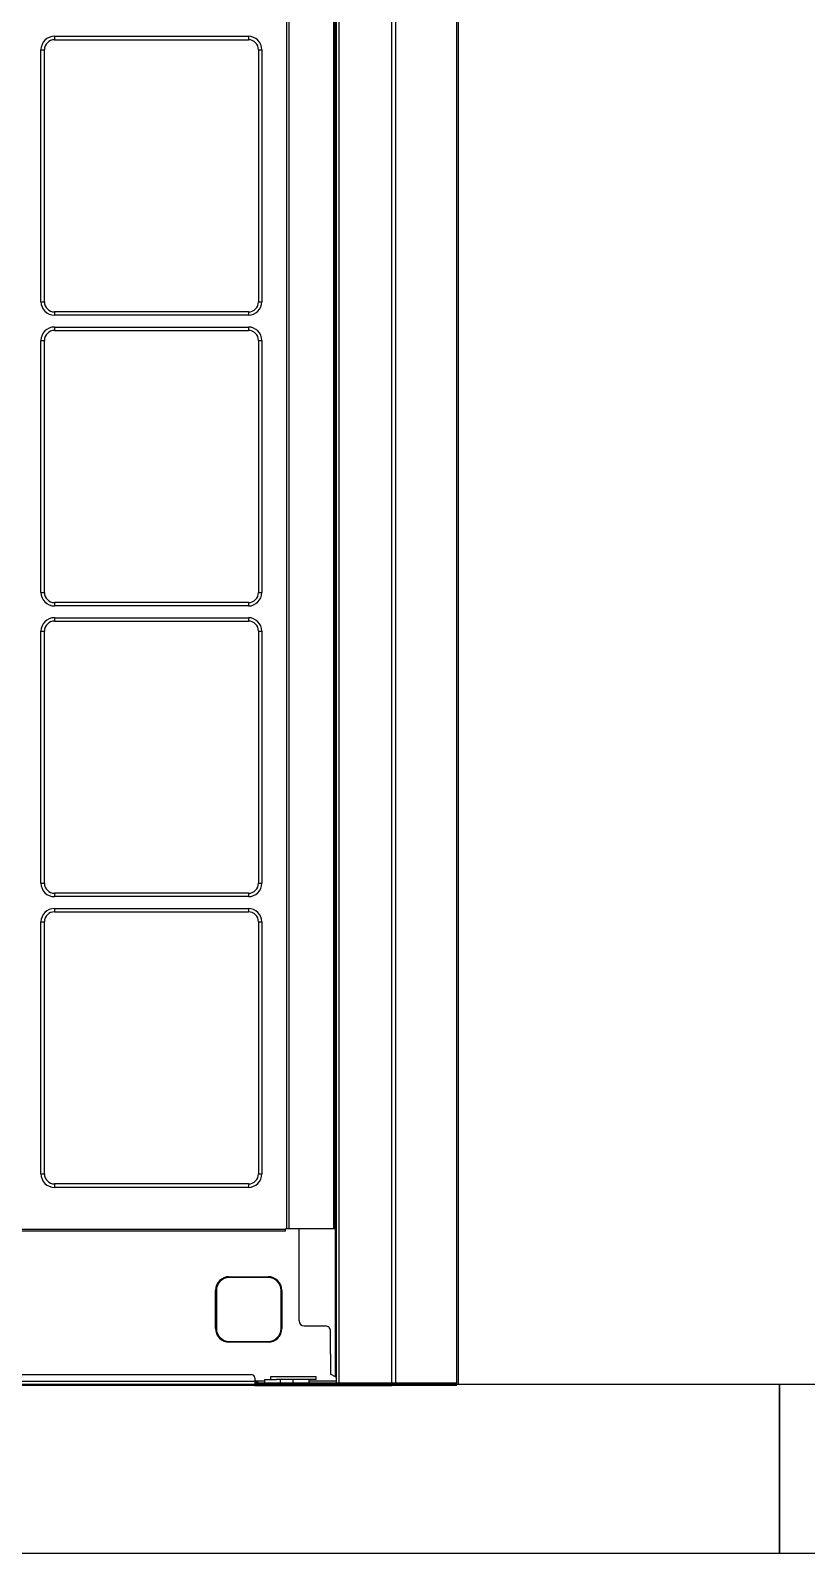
# Model space of a CAD drawing. Header units: millimetres. Extents: x 10547 to 11305, y 9897 to 10391.
# Drawn here: x 10970.46 to 10973.88, y 10149.35 to 10156.05 of the extents above; entities that cross this region are included whole.
import ezdxf

# ---------------------------------------------------------------- set-up
doc = ezdxf.new("R2010")
doc.units = ezdxf.units.MM
doc.layers.add('LG-AIRCON', color=240, linetype='Continuous')
doc.layers.add('에어컨', color=15, linetype='Continuous')

# ---------------------------------------------------------------- blocks, each defined once
blk = doc.blocks.new('NEWUXC-1')
at = {"layer": 'LG-AIRCON', "color": 0}
for p, q in [((718.7, 92.7), (718.7, 1724.6)), ((720, 1724.6), (720, 92.7)), ((746.5, 92.7), (746.5, 1724.6)), ((747, 1724.6), (747, 92.7)), ((748, 1.61), (748, 1724.6)), ((749.5, 1724.6), (749.5, 1.61)), ((747.5, 293.2), (747.5, 1432.2)), ((581.5, 797.2), (696, 797.2)), ((581.5, 797.2), (581.5, 795.2)), ((581.5, 795.2), (696, 795.2)), ((696, 797.2), (696, 795.2)), ((573.5, 640.4), (573.5, 789.2)), ((573.5, 789.2), (575.5, 789.2)), ((575.5, 640.4), (575.5, 789.2)), ((702, 789.2), (704, 789.2)), ((702, 789.2), (702, 640.4)), ((704, 789.2), (704, 640.4)), ((573.5, 640.4), (575.5, 640.4)), ((702, 640.4), (704, 640.4)), ((696, 634.4), (581.5, 634.4)), ((581.5, 634.4), (581.5, 632.4)), ((696, 632.4), (581.5, 632.4)), ((696, 634.4), (696, 632.4)), ((581.5, 625.45), (696, 625.45)), ((581.5, 625.45), (581.5, 623.45)), ((581.5, 623.45), (696, 623.45)), ((696, 625.45), (696, 623.45)), ((573.5, 468.65), (573.5, 617.45)), ((573.5, 617.45), (575.5, 617.45)), ((575.5, 468.65), (575.5, 617.45)), ((702, 617.45), (704, 617.45)), ((702, 617.45), (702, 468.65)), ((704, 617.45), (704, 468.65)), ((573.5, 468.65), (575.5, 468.65)), ((702, 468.65), (704, 468.65)), ((581.5, 462.65), (581.5, 460.65)), ((696, 462.65), (581.5, 462.65)), ((696, 460.65), (581.5, 460.65)), ((696, 462.65), (696, 460.65)), ((581.5, 453.7), (696, 453.7)), ((581.5, 453.7), (581.5, 451.7)), ((581.5, 451.7), (696, 451.7)), ((696, 453.7), (696, 451.7)), ((573.5, 296.9), (573.5, 445.7)), ((573.5, 445.7), (575.5, 445.7)), ((575.5, 296.9), (575.5, 445.7)), ((702, 445.7), (704, 445.7)), ((702, 445.7), (702, 296.9)), ((704, 445.7), (704, 296.9)), ((573.5, 296.9), (575.5, 296.9)), ((581.5, 290.9), (581.5, 288.9)), ((696, 290.9), (581.5, 290.9)), ((696, 288.9), (581.5, 288.9)), ((696, 290.9), (696, 288.9)), ((702, 296.9), (704, 296.9)), ((747, 293.2), (747.5, 293.2)), ((748, 293.2), (747.5, 293.2)), ((747.5, 262.19), (747.5, 293.2)), ((581.5, 281.95), (696, 281.95)), ((581.5, 281.95), (581.5, 279.95)), ((581.5, 279.95), (696, 279.95)), ((696, 281.95), (696, 279.95)), ((573.5, 125.15), (573.5, 273.95)), ((573.5, 273.95), (575.5, 273.95)), ((575.5, 125.15), (575.5, 273.95)), ((702, 273.95), (704, 273.95)), ((702, 273.95), (702, 125.15)), ((704, 273.95), (704, 125.15)), ((747.5, 262.2), (747, 262.2)), ((747.5, 5.22), (747.5, 262.2)), ((747.5, 262.2), (748, 262.2)), ((573.5, 125.15), (575.5, 125.15)), ((581.5, 119.15), (581.5, 117.15)), ((696, 119.15), (581.5, 119.15)), ((696, 117.15), (581.5, 117.15)), ((696, 119.15), (696, 117.15)), ((702, 125.15), (704, 125.15)), ((422, 92.5), (718, 92.5)), ((718, 91.2), (422, 91.2)), ((718, 92.7), (718, 92.5)), ((718.7, 92.7), (718, 92.7)), ((718, 91.2), (718, 92.5)), ((720, 92.7), (718.7, 92.7)), ((746.5, 92.7), (720, 92.7)), ((726, 38.24), (726, 92.7)), ((747, 92.7), (746.5, 92.7)), ((684.7, 64.35), (684.7, 63.85)), ((684.7, 64.35), (707.7, 64.35)), ((707.7, 63.85), (684.7, 63.85)), ((707.7, 64.35), (707.7, 63.85)), ((676.6, 56.25), (677.1, 56.25)), ((676.6, 33.75), (676.6, 56.25)), ((677.1, 56.25), (677.1, 33.75)), ((715.3, 56.25), (715.8, 56.25)), ((715.3, 33.75), (715.3, 56.25)), ((715.8, 56.25), (715.8, 33.75)), ((676.6, 33.75), (677.1, 33.75)), ((715.3, 33.75), (715.8, 33.75)), ((729, 35.24), (741.51, 35.24)), ((744.5, 18.59), (744.51, 32.24)), ((684.7, 26.15), (684.7, 25.65)), ((684.7, 26.15), (707.7, 26.15)), ((707.7, 25.65), (684.7, 25.65)), ((707.7, 26.15), (707.7, 25.65)), ((744.5, 18.59), (744.5, 6.75)), ((-699.76, 2.6), (699.76, 2.6)), ((699.76, 0), (-699.76, 0)), ((-697.76, 6.6), (697.76, 6.6)), ((699.76, 4.6), (699.76, 2.6)), ((699.76, 2.6), (699.76, 0)), ((701.8, 1.89), (699.76, 1.89)), ((699.76, 1.6), (702.76, 1.6)), ((699.76, 0), (702.76, 0)), ((705.5, 2.6), (700.85, 2.6)), ((702.76, 1.6), (780.76, 1.6)), ((702.76, 1.6), (702.76, 0)), ((702.76, 0), (780.76, 0)), ((705.5, 3.6), (705.5, 1.6)), ((705.5, 3.6), (712.62, 3.6)), ((709, 5.1), (709, 3.6)), ((736, 5.1), (709, 5.1)), ((736, 3.6), (712.62, 3.6)), ((715, 1.6), (715, 3.6)), ((722.5, 1.6), (722.5, 3.6)), ((732, 1.6), (732, 3.6)), ((748, 2.6), (732, 2.6)), ((736, 3.6), (736, 5.1)), ((747.5, 5.22), (744.5, 6.75)), ((780.76, 1.6), (782.88, 1.6)), ((780.76, 0), (780.76, 1.6)), ((782.88, 0), (780.76, 0)), ((782.88, 1.6), (819.12, 1.6)), ((782.88, 1.6), (782.88, 0)), ((819.12, 0), (782.88, 0))]:
    blk.add_line(p, q, dxfattribs=at)
for points in [[(780.73, 1.2), (780.73, 35.66), (780.73, 70.12), (780.73, 104.58), (780.73, 139.04), (780.73, 173.49), (780.73, 207.95), (780.73, 242.41), (780.73, 276.87), (780.73, 311.33), (780.73, 345.79), (780.73, 380.25), (780.73, 414.71), (780.73, 449.16), (780.73, 483.62), (780.73, 518.08), (780.73, 552.54), (780.73, 587), (780.73, 621.46), (780.73, 655.92), (780.73, 690.38), (780.73, 724.83), (780.73, 759.29), (780.73, 793.75), (780.73, 828.21)], [(782.85, 828.54), (782.85, 794.07), (782.85, 759.59), (782.85, 725.12), (782.85, 690.65), (782.85, 656.18), (782.85, 621.7), (782.85, 587.23), (782.85, 552.76), (782.85, 518.29), (782.85, 483.81), (782.85, 449.34), (782.85, 414.87), (782.85, 380.4), (782.85, 345.92), (782.85, 311.45), (782.85, 276.98), (782.85, 242.51), (782.85, 208.03), (782.85, 173.56), (782.85, 139.09), (782.85, 104.62), (782.85, 70.14), (782.85, 35.67), (782.85, 1.2)], [(819.12, 1.2), (819.12, 35.67), (819.12, 70.14), (819.12, 104.62), (819.12, 139.09), (819.12, 173.56), (819.12, 208.03), (819.12, 242.51), (819.12, 276.98), (819.12, 311.45), (819.12, 345.92), (819.12, 380.4), (819.12, 414.87), (819.12, 449.34), (819.12, 483.81), (819.12, 518.29), (819.12, 552.76), (819.12, 587.23), (819.12, 621.7), (819.12, 656.18), (819.12, 690.65), (819.12, 725.12), (819.12, 759.59), (819.12, 794.07), (819.12, 828.54)], [(820, 828.16), (820, 793.7), (820, 759.25), (820, 724.79), (820, 690.33), (820, 655.88), (820, 621.42), (820, 586.96), (820, 552.51), (820, 518.05), (820, 483.59), (820, 449.14), (820, 414.68), (820, 380.22), (820, 345.77), (820, 311.31), (820, 276.85), (820, 242.4), (820, 207.94), (820, 173.48), (820, 139.03), (820, 104.57), (820, 70.11), (820, 35.66), (820, 1.2)], [(782.85, 1.2), (782.81, 1.2), (782.78, 1.2), (782.74, 1.2), (782.71, 1.2), (782.67, 1.2), (782.63, 1.2), (782.6, 1.2), (782.56, 1.2), (782.52, 1.2), (782.48, 1.2), (782.45, 1.2), (782.41, 1.2), (782.37, 1.2), (782.33, 1.2), (782.29, 1.2), (782.25, 1.2), (782.21, 1.2), (782.17, 1.2), (782.13, 1.2), (782.09, 1.2), (782.05, 1.2), (782.01, 1.2), (781.96, 1.2), (781.92, 1.2), (781.88, 1.2), (781.84, 1.2), (781.79, 1.2), (781.75, 1.2), (781.71, 1.2), (781.66, 1.2), (781.62, 1.2), (781.58, 1.2), (781.53, 1.2), (781.49, 1.2), (781.44, 1.2), (781.4, 1.2), (781.35, 1.2), (781.3, 1.2), (781.26, 1.2), (781.21, 1.2), (781.16, 1.2), (781.12, 1.2), (781.07, 1.2), (781.02, 1.2), (780.97, 1.2), (780.92, 1.2), (780.88, 1.2), (780.83, 1.2), (780.78, 1.2), (780.73, 1.2)]]:
    blk.add_lwpolyline(points, dxfattribs=at)
for centre, radius, start, end in [((581.5, 789.2), 8, 90, 180), ((581.5, 789.2), 6, 90, 180), ((696, 789.2), 8, 0, 90), ((696, 789.2), 6, 0, 90), ((581.5, 640.4), 8, 180, 270), ((581.5, 640.4), 6, 180, 270), ((696, 640.4), 8, 270, 0), ((696, 640.4), 6, 270, 0), ((581.5, 617.45), 8, 90, 180), ((581.5, 617.45), 6, 90, 180), ((696, 617.45), 8, 0, 90), ((696, 617.45), 6, 0, 90), ((581.5, 468.65), 8, 180, 270), ((581.5, 468.65), 6, 180, 270), ((696, 468.65), 8, 270, 0), ((696, 468.65), 6, 270, 0), ((581.5, 445.7), 8, 90, 180), ((581.5, 445.7), 6, 90, 180), ((696, 445.7), 8, 0, 90), ((696, 445.7), 6, 0, 90), ((581.5, 296.9), 8, 180, 270), ((581.5, 296.9), 6, 180, 270), ((696, 296.9), 8, 270, 0), ((696, 296.9), 6, 270, 0), ((581.5, 273.95), 8, 90, 180), ((581.5, 273.95), 6, 90, 180), ((696, 273.95), 8, 0, 90), ((696, 273.95), 6, 0, 90), ((581.5, 125.15), 8, 180, 270), ((581.5, 125.15), 6, 180, 270), ((696, 125.15), 8, 270, 0), ((696, 125.15), 6, 270, 0), ((684.7, 56.25), 8.1, 90, 180), ((684.7, 56.25), 7.6, 90, 180), ((707.7, 56.25), 8.1, 0, 90), ((707.7, 56.25), 7.6, 0, 90), ((729, 38.24), 3, 180, 270), ((684.7, 33.75), 8.1, 180, 270), ((684.7, 33.75), 7.6, 180, 270), ((707.7, 33.75), 8.1, 270, 0), ((707.7, 33.75), 7.6, 270, 0), ((741.51, 32.24), 3, 359.94643, 90), ((697.76, 4.6), 2, 0, 90), ((698.58, -1.4), 4.6, 45.58469, 75.1807), ((702.5, 2.6), 1, 225.58469, 270)]:
    blk.add_arc(centre, radius, start, end, dxfattribs=at)
blk.add_ellipse((747.5, 4.97), major_axis=(-0.486, 0.309), ratio=0.385487, start_param=3.381943, end_param=4.95274, dxfattribs=at)

msp = doc.modelspace()

# ---------------------------------------------------------------- linework, layer by layer
at = {"layer": '에어컨', "color": 8}
for points in [[(10958.4124, 10150.0946), (10973.758, 10150.0946), (10973.758, 10149.3496), (10958.4124, 10149.3496)], [(10973.758, 10150.0946), (10997.2994, 10150.0946), (10997.2994, 10149.3496), (10973.758, 10149.3496)]]:
    msp.add_lwpolyline(points, close=True, dxfattribs=at)

# ---------------------------------------------------------------- block references
at = {"layer": 'LG-AIRCON', "color": 1, "xscale": 0.007449840356167105, "yscale": 0.007449840356167105, "zscale": 0.007449840356167105}
msp.add_blockref('NEWUXC-1', (10966.2351, 10150.0887), dxfattribs=at)

doc.saveas('drawing.dxf')
